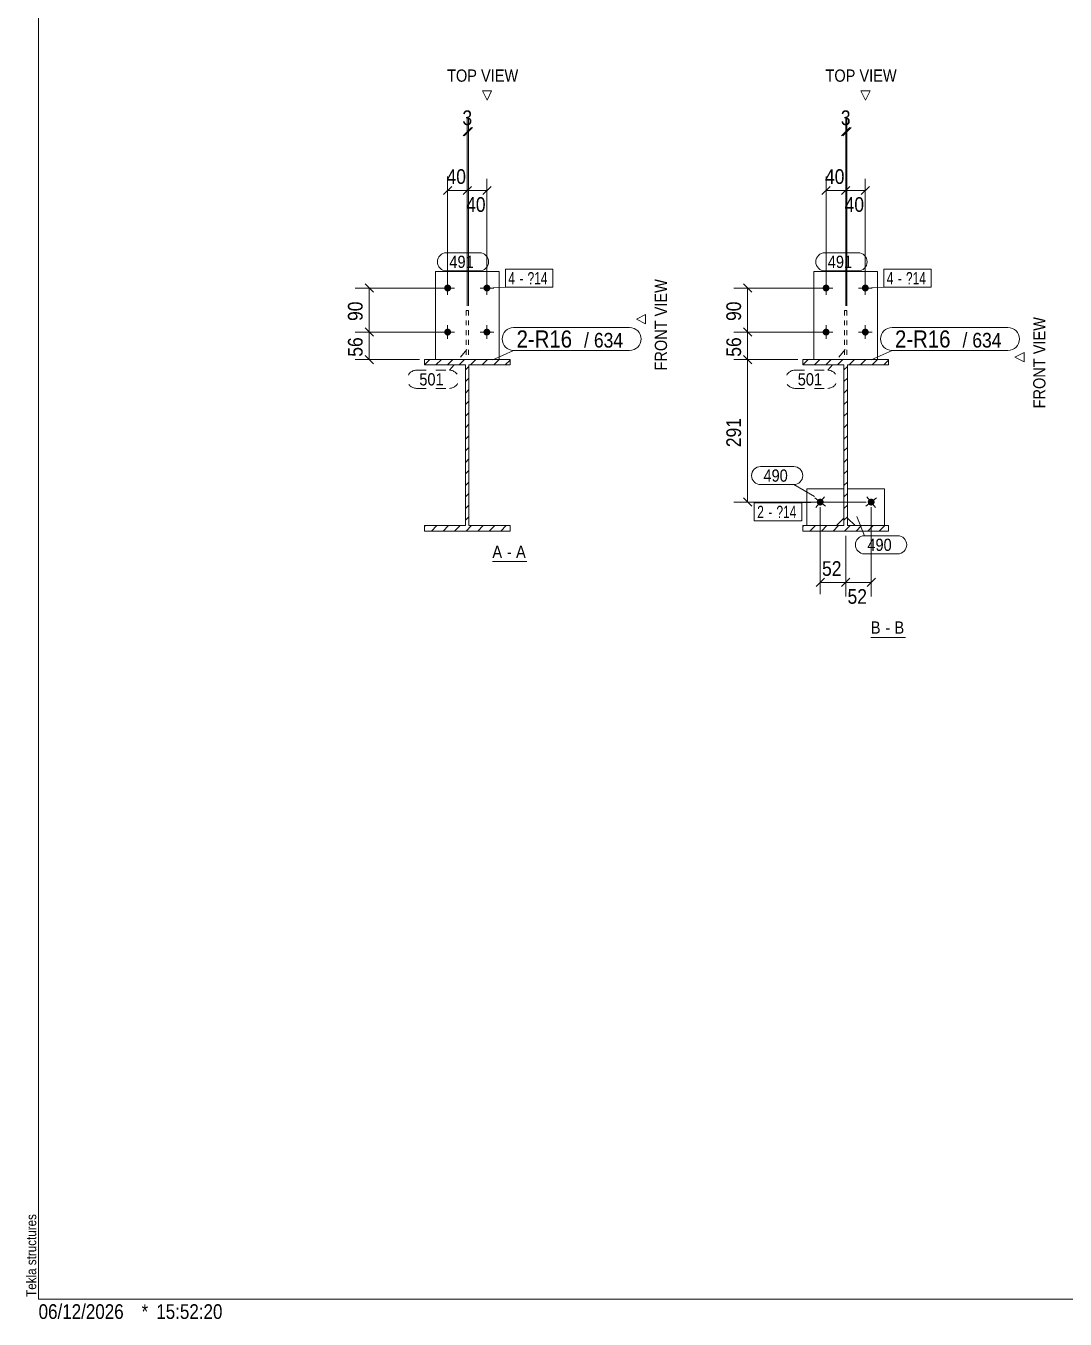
# Model space of a CAD drawing. Header units: millimetres. Extents: x 2 to 1174, y 1 to 825.
# Drawn here: x 2.4 to 214.4, y 1 to 264.9 of the extents above; entities that cross this region are included whole.
import ezdxf

# ---------------------------------------------------------------- set-up
doc = ezdxf.new("R2010")
doc.units = ezdxf.units.MM
for name, pattern in [('XKITLINE00', [0]), ('XKITLINE01', [4, 1, -1, 1, -1]), ('XKITLINE02', [4, 2, -2])]:
    doc.linetypes.add(name, pattern=pattern)
for name, color, linetype, lineweight in [('Bolt', 3, 'Continuous', 0), ('BoltMark', 7, 'Continuous', 0), ('Dimensions', 7, 'Continuous', 0), ('DrawingSheet', 5, 'Continuous', 0), ('OtherObjectType', 7, 'Continuous', 0), ('Part', 2, 'Continuous', 0), ('PartMark', 7, 'Continuous', 0)]:
    doc.layers.add(name, color=color, linetype=linetype, lineweight=lineweight)
doc.styles.add('ARIAL', font='ARIAL.TTF')
doc.styles.add('ARIAL_NARROW', font='ARIALN.TTF')

# ---------------------------------------------------------------- blocks, each defined once
blk = doc.blocks.new('*A1')
at = {"layer": 'Part', "color": 7, "linetype": 'XKITLINE00', "lineweight": 0}
for p, q in [((83.7, 195.72), (84.8, 196.82)), ((83.7, 195.72), (83.7, 195.72)), ((86.06, 195.72), (87.16, 196.82)), ((88.41, 195.72), (89.51, 196.82)), ((90.77, 195.72), (91.87, 196.82)), ((92.1, 194.7), (92.8, 195.4)), ((93.13, 195.72), (94.23, 196.82)), ((95.49, 195.72), (96.59, 196.82)), ((97.84, 195.72), (98.94, 196.82)), ((100.2, 195.72), (101.2, 196.72)), ((92.1, 192.34), (92.8, 193.04)), ((92.1, 189.98), (92.8, 190.68)), ((92.1, 187.62), (92.8, 188.32)), ((92.1, 185.27), (92.8, 185.97)), ((92.1, 182.91), (92.8, 183.61)), ((92.1, 180.55), (92.8, 181.25)), ((92.1, 178.19), (92.8, 178.89)), ((92.1, 175.84), (92.8, 176.54)), ((92.1, 173.48), (92.8, 174.18)), ((92.1, 171.12), (92.8, 171.82)), ((92.1, 168.77), (92.8, 169.47)), ((92.1, 166.41), (92.8, 167.11)), ((92.1, 164.05), (92.8, 164.75)), ((83.7, 162.72), (83.9, 162.92)), ((85.16, 161.82), (86.26, 162.92)), ((87.52, 161.82), (88.62, 162.92)), ((89.87, 161.82), (90.97, 162.92)), ((92.23, 161.82), (93.33, 162.92)), ((94.59, 161.82), (95.69, 162.92)), ((96.95, 161.82), (98.05, 162.92)), ((99.3, 161.82), (100.4, 162.92))]:
    blk.add_line(p, q, dxfattribs=at)
blk = doc.blocks.new('*A2')
at = {"layer": 'Part', "color": 7, "linetype": 'XKITLINE00', "lineweight": 0}
for p, q in [((160.91, 195.72), (162.01, 196.82)), ((160.91, 195.72), (160.91, 195.72)), ((163.27, 195.72), (164.37, 196.82)), ((165.63, 195.72), (166.73, 196.82)), ((167.98, 195.72), (169.08, 196.82)), ((169.31, 194.7), (170.01, 195.4)), ((170.34, 195.72), (171.44, 196.82)), ((172.7, 195.72), (173.8, 196.82)), ((175.06, 195.72), (176.16, 196.82)), ((177.41, 195.72), (178.41, 196.72)), ((169.31, 192.34), (170.01, 193.04)), ((169.31, 189.98), (170.01, 190.68)), ((169.31, 187.62), (170.01, 188.32)), ((169.31, 185.27), (170.01, 185.97)), ((169.31, 182.91), (170.01, 183.61)), ((169.31, 180.55), (170.01, 181.25)), ((169.31, 178.19), (170.01, 178.89)), ((169.31, 175.84), (170.01, 176.54)), ((169.31, 173.48), (170.01, 174.18)), ((169.31, 171.12), (170.01, 171.82)), ((169.31, 168.77), (170.01, 169.47)), ((169.31, 166.41), (170.01, 167.11)), ((169.31, 164.05), (170.01, 164.75)), ((160.91, 162.72), (161.11, 162.92)), ((162.37, 161.82), (163.47, 162.92)), ((164.73, 161.82), (165.83, 162.92)), ((167.09, 161.82), (168.19, 162.92)), ((169.44, 161.82), (170.54, 162.92)), ((171.8, 161.82), (172.9, 162.92)), ((174.16, 161.82), (175.26, 162.92)), ((176.52, 161.82), (177.62, 162.92))]:
    blk.add_line(p, q, dxfattribs=at)
blk = doc.blocks.new('*A135')
at = {"layer": 'Bolt'}
for points in [[(89.15, 211.39), (89.15, 211.36), (89.14, 211.32), (89.14, 211.29), (89.13, 211.25), (89.12, 211.22), (89.11, 211.19), (89.1, 211.16), (89.08, 211.13), (89.07, 211.09), (89.05, 211.06), (89.03, 211.04), (89.01, 211.01), (88.99, 210.98), (88.97, 210.95), (88.94, 210.93), (88.92, 210.91), (88.89, 210.88), (88.87, 210.86), (88.84, 210.84), (88.81, 210.82), (88.78, 210.81), (88.75, 210.79), (88.72, 210.78), (88.69, 210.77), (88.65, 210.75), (88.62, 210.75), (88.59, 210.74), (88.55, 210.73), (88.52, 210.73), (88.48, 210.73), (88.45, 210.72), (88.42, 210.73), (88.38, 210.73), (88.35, 210.73), (88.31, 210.74), (88.28, 210.75), (88.25, 210.75), (88.21, 210.77), (88.18, 210.78), (88.15, 210.79), (88.12, 210.81), (88.09, 210.82), (88.06, 210.84), (88.03, 210.86), (88.01, 210.88), (87.98, 210.91), (87.96, 210.93), (87.93, 210.95), (87.91, 210.98), (87.89, 211.01), (87.87, 211.04), (87.85, 211.06), (87.83, 211.09), (87.82, 211.13), (87.8, 211.16), (87.79, 211.19), (87.78, 211.22), (87.77, 211.25), (87.76, 211.29), (87.76, 211.32), (87.75, 211.36), (87.75, 211.39), (87.75, 211.42), (87.75, 211.46), (87.75, 211.49), (87.76, 211.53), (87.76, 211.56), (87.77, 211.59), (87.78, 211.63), (87.79, 211.66), (87.8, 211.69), (87.82, 211.72), (87.83, 211.75), (87.85, 211.78), (87.87, 211.81), (87.89, 211.84), (87.91, 211.87), (87.93, 211.89), (87.96, 211.92), (87.98, 211.94), (88.01, 211.97), (88.03, 211.99), (88.06, 212.01), (88.09, 212.03), (88.12, 212.04), (88.15, 212.06), (88.18, 212.07), (88.21, 212.08), (88.25, 212.09), (88.28, 212.1), (88.31, 212.11), (88.35, 212.12), (88.38, 212.12), (88.42, 212.12), (88.45, 212.12), (88.48, 212.12), (88.52, 212.12), (88.55, 212.12), (88.59, 212.11), (88.62, 212.1), (88.65, 212.09), (88.69, 212.08), (88.72, 212.07), (88.75, 212.06), (88.78, 212.04), (88.81, 212.03), (88.84, 212.01), (88.87, 211.99), (88.89, 211.97), (88.92, 211.94), (88.94, 211.92), (88.97, 211.89), (88.99, 211.87), (89.01, 211.84), (89.03, 211.81), (89.05, 211.78), (89.07, 211.75), (89.08, 211.72), (89.1, 211.69), (89.11, 211.66), (89.12, 211.63), (89.13, 211.59), (89.14, 211.56), (89.14, 211.53), (89.15, 211.49), (89.15, 211.46), (89.15, 211.42)], [(97.15, 211.39), (97.15, 211.36), (97.14, 211.32), (97.14, 211.29), (97.13, 211.25), (97.12, 211.22), (97.11, 211.19), (97.1, 211.16), (97.08, 211.13), (97.07, 211.09), (97.05, 211.06), (97.03, 211.04), (97.01, 211.01), (96.99, 210.98), (96.97, 210.95), (96.94, 210.93), (96.92, 210.91), (96.89, 210.88), (96.87, 210.86), (96.84, 210.84), (96.81, 210.82), (96.78, 210.81), (96.75, 210.79), (96.72, 210.78), (96.69, 210.77), (96.65, 210.75), (96.62, 210.75), (96.59, 210.74), (96.55, 210.73), (96.52, 210.73), (96.48, 210.73), (96.45, 210.72), (96.42, 210.73), (96.38, 210.73), (96.35, 210.73), (96.31, 210.74), (96.28, 210.75), (96.25, 210.75), (96.21, 210.77), (96.18, 210.78), (96.15, 210.79), (96.12, 210.81), (96.09, 210.82), (96.06, 210.84), (96.03, 210.86), (96.01, 210.88), (95.98, 210.91), (95.96, 210.93), (95.93, 210.95), (95.91, 210.98), (95.89, 211.01), (95.87, 211.04), (95.85, 211.06), (95.83, 211.09), (95.82, 211.13), (95.8, 211.16), (95.79, 211.19), (95.78, 211.22), (95.77, 211.25), (95.76, 211.29), (95.76, 211.32), (95.75, 211.36), (95.75, 211.39), (95.75, 211.42), (95.75, 211.46), (95.75, 211.49), (95.76, 211.53), (95.76, 211.56), (95.77, 211.59), (95.78, 211.63), (95.79, 211.66), (95.8, 211.69), (95.82, 211.72), (95.83, 211.75), (95.85, 211.78), (95.87, 211.81), (95.89, 211.84), (95.91, 211.87), (95.93, 211.89), (95.96, 211.92), (95.98, 211.94), (96.01, 211.97), (96.03, 211.99), (96.06, 212.01), (96.09, 212.03), (96.12, 212.04), (96.15, 212.06), (96.18, 212.07), (96.21, 212.08), (96.25, 212.09), (96.28, 212.1), (96.31, 212.11), (96.35, 212.12), (96.38, 212.12), (96.42, 212.12), (96.45, 212.12), (96.48, 212.12), (96.52, 212.12), (96.55, 212.12), (96.59, 212.11), (96.62, 212.1), (96.65, 212.09), (96.69, 212.08), (96.72, 212.07), (96.75, 212.06), (96.78, 212.04), (96.81, 212.03), (96.84, 212.01), (96.87, 211.99), (96.89, 211.97), (96.92, 211.94), (96.94, 211.92), (96.97, 211.89), (96.99, 211.87), (97.01, 211.84), (97.03, 211.81), (97.05, 211.78), (97.07, 211.75), (97.08, 211.72), (97.1, 211.69), (97.11, 211.66), (97.12, 211.63), (97.13, 211.59), (97.14, 211.56), (97.14, 211.53), (97.15, 211.49), (97.15, 211.46), (97.15, 211.42)], [(89.15, 202.39), (89.15, 202.36), (89.14, 202.32), (89.14, 202.29), (89.13, 202.25), (89.12, 202.22), (89.11, 202.19), (89.1, 202.16), (89.08, 202.13), (89.07, 202.09), (89.05, 202.06), (89.03, 202.04), (89.01, 202.01), (88.99, 201.98), (88.97, 201.95), (88.94, 201.93), (88.92, 201.91), (88.89, 201.88), (88.87, 201.86), (88.84, 201.84), (88.81, 201.82), (88.78, 201.81), (88.75, 201.79), (88.72, 201.78), (88.69, 201.77), (88.65, 201.75), (88.62, 201.75), (88.59, 201.74), (88.55, 201.73), (88.52, 201.73), (88.48, 201.73), (88.45, 201.72), (88.42, 201.73), (88.38, 201.73), (88.35, 201.73), (88.31, 201.74), (88.28, 201.75), (88.25, 201.75), (88.21, 201.77), (88.18, 201.78), (88.15, 201.79), (88.12, 201.81), (88.09, 201.82), (88.06, 201.84), (88.03, 201.86), (88.01, 201.88), (87.98, 201.91), (87.96, 201.93), (87.93, 201.95), (87.91, 201.98), (87.89, 202.01), (87.87, 202.04), (87.85, 202.06), (87.83, 202.09), (87.82, 202.13), (87.8, 202.16), (87.79, 202.19), (87.78, 202.22), (87.77, 202.25), (87.76, 202.29), (87.76, 202.32), (87.75, 202.36), (87.75, 202.39), (87.75, 202.42), (87.75, 202.46), (87.75, 202.49), (87.76, 202.53), (87.76, 202.56), (87.77, 202.59), (87.78, 202.63), (87.79, 202.66), (87.8, 202.69), (87.82, 202.72), (87.83, 202.75), (87.85, 202.78), (87.87, 202.81), (87.89, 202.84), (87.91, 202.87), (87.93, 202.89), (87.96, 202.92), (87.98, 202.94), (88.01, 202.97), (88.03, 202.99), (88.06, 203.01), (88.09, 203.03), (88.12, 203.04), (88.15, 203.06), (88.18, 203.07), (88.21, 203.08), (88.25, 203.09), (88.28, 203.1), (88.31, 203.11), (88.35, 203.12), (88.38, 203.12), (88.42, 203.12), (88.45, 203.12), (88.48, 203.12), (88.52, 203.12), (88.55, 203.12), (88.59, 203.11), (88.62, 203.1), (88.65, 203.09), (88.69, 203.08), (88.72, 203.07), (88.75, 203.06), (88.78, 203.04), (88.81, 203.03), (88.84, 203.01), (88.87, 202.99), (88.89, 202.97), (88.92, 202.94), (88.94, 202.92), (88.97, 202.89), (88.99, 202.87), (89.01, 202.84), (89.03, 202.81), (89.05, 202.78), (89.07, 202.75), (89.08, 202.72), (89.1, 202.69), (89.11, 202.66), (89.12, 202.63), (89.13, 202.59), (89.14, 202.56), (89.14, 202.53), (89.15, 202.49), (89.15, 202.46), (89.15, 202.42)], [(97.15, 202.39), (97.15, 202.36), (97.14, 202.32), (97.14, 202.29), (97.13, 202.25), (97.12, 202.22), (97.11, 202.19), (97.1, 202.16), (97.08, 202.13), (97.07, 202.09), (97.05, 202.06), (97.03, 202.04), (97.01, 202.01), (96.99, 201.98), (96.97, 201.95), (96.94, 201.93), (96.92, 201.91), (96.89, 201.88), (96.87, 201.86), (96.84, 201.84), (96.81, 201.82), (96.78, 201.81), (96.75, 201.79), (96.72, 201.78), (96.69, 201.77), (96.65, 201.75), (96.62, 201.75), (96.59, 201.74), (96.55, 201.73), (96.52, 201.73), (96.48, 201.73), (96.45, 201.72), (96.42, 201.73), (96.38, 201.73), (96.35, 201.73), (96.31, 201.74), (96.28, 201.75), (96.25, 201.75), (96.21, 201.77), (96.18, 201.78), (96.15, 201.79), (96.12, 201.81), (96.09, 201.82), (96.06, 201.84), (96.03, 201.86), (96.01, 201.88), (95.98, 201.91), (95.96, 201.93), (95.93, 201.95), (95.91, 201.98), (95.89, 202.01), (95.87, 202.04), (95.85, 202.06), (95.83, 202.09), (95.82, 202.13), (95.8, 202.16), (95.79, 202.19), (95.78, 202.22), (95.77, 202.25), (95.76, 202.29), (95.76, 202.32), (95.75, 202.36), (95.75, 202.39), (95.75, 202.42), (95.75, 202.46), (95.75, 202.49), (95.76, 202.53), (95.76, 202.56), (95.77, 202.59), (95.78, 202.63), (95.79, 202.66), (95.8, 202.69), (95.82, 202.72), (95.83, 202.75), (95.85, 202.78), (95.87, 202.81), (95.89, 202.84), (95.91, 202.87), (95.93, 202.89), (95.96, 202.92), (95.98, 202.94), (96.01, 202.97), (96.03, 202.99), (96.06, 203.01), (96.09, 203.03), (96.12, 203.04), (96.15, 203.06), (96.18, 203.07), (96.21, 203.08), (96.25, 203.09), (96.28, 203.1), (96.31, 203.11), (96.35, 203.12), (96.38, 203.12), (96.42, 203.12), (96.45, 203.12), (96.48, 203.12), (96.52, 203.12), (96.55, 203.12), (96.59, 203.11), (96.62, 203.1), (96.65, 203.09), (96.69, 203.08), (96.72, 203.07), (96.75, 203.06), (96.78, 203.04), (96.81, 203.03), (96.84, 203.01), (96.87, 202.99), (96.89, 202.97), (96.92, 202.94), (96.94, 202.92), (96.97, 202.89), (96.99, 202.87), (97.01, 202.84), (97.03, 202.81), (97.05, 202.78), (97.07, 202.75), (97.08, 202.72), (97.1, 202.69), (97.11, 202.66), (97.12, 202.63), (97.13, 202.59), (97.14, 202.56), (97.14, 202.53), (97.15, 202.49), (97.15, 202.46), (97.15, 202.42)]]:
    blk.add_hatch(color=3, dxfattribs=at).paths.add_polyline_path(points, flags=17)
at = {"layer": 'Bolt', "color": 3, "linetype": 'XKITLINE00', "lineweight": 0}
for p, q in [((89.85, 211.42), (87.05, 211.42)), ((88.45, 212.82), (88.45, 210.02)), ((97.85, 211.42), (95.05, 211.42)), ((96.45, 212.82), (96.45, 210.02)), ((88.45, 203.82), (88.45, 201.02)), ((96.45, 203.82), (96.45, 201.02)), ((89.85, 202.42), (87.05, 202.42)), ((97.85, 202.42), (95.05, 202.42))]:
    blk.add_line(p, q, dxfattribs=at)
blk = doc.blocks.new('*A136')
at = {"layer": 'Part', "color": 2, "linetype": 'XKITLINE00', "lineweight": 0}
for p, q in [((83.7, 195.72), (83.7, 196.82)), ((83.7, 196.82), (101.2, 196.82)), ((92.1, 195.72), (83.7, 195.72)), ((92.1, 162.92), (92.1, 195.72)), ((101.2, 195.72), (92.8, 195.72)), ((92.8, 195.72), (92.8, 162.92)), ((101.2, 196.82), (101.2, 195.72)), ((83.7, 161.82), (83.7, 162.92)), ((83.7, 162.92), (92.1, 162.92)), ((101.2, 161.82), (83.7, 161.82)), ((92.8, 162.92), (101.2, 162.92)), ((101.2, 162.92), (101.2, 161.82))]:
    blk.add_line(p, q, dxfattribs=at)
blk = doc.blocks.new('*A137')
at = {"layer": 'Part', "color": 2, "linetype": 'XKITLINE00', "lineweight": 0}
for p, q in [((85.95, 214.82), (85.95, 196.82)), ((85.95, 214.82), (98.95, 214.82)), ((98.95, 214.82), (98.95, 196.82)), ((85.95, 196.82), (98.95, 196.82))]:
    blk.add_line(p, q, dxfattribs=at)
blk = doc.blocks.new('*A138')
at = {"layer": 'Part', "color": 7, "linetype": 'XKITLINE01', "lineweight": 0}
for p, q in [((92.7, 206.82), (92.2, 206.82)), ((92.2, 206.82), (92.2, 196.82)), ((92.7, 206.82), (92.7, 196.82)), ((92.7, 196.82), (92.2, 196.82))]:
    blk.add_line(p, q, dxfattribs=at)
blk = doc.blocks.new('*A139')
at = {"layer": 'Bolt'}
for points in [[(166.36, 211.39), (166.36, 211.36), (166.35, 211.32), (166.35, 211.29), (166.34, 211.25), (166.33, 211.22), (166.32, 211.19), (166.31, 211.16), (166.29, 211.13), (166.28, 211.09), (166.26, 211.06), (166.24, 211.04), (166.22, 211.01), (166.2, 210.98), (166.18, 210.95), (166.16, 210.93), (166.13, 210.91), (166.11, 210.88), (166.08, 210.86), (166.05, 210.84), (166.02, 210.82), (165.99, 210.81), (165.96, 210.79), (165.93, 210.78), (165.9, 210.77), (165.86, 210.75), (165.83, 210.75), (165.8, 210.74), (165.76, 210.73), (165.73, 210.73), (165.7, 210.73), (165.66, 210.72), (165.63, 210.73), (165.59, 210.73), (165.56, 210.73), (165.53, 210.74), (165.49, 210.75), (165.46, 210.75), (165.43, 210.77), (165.39, 210.78), (165.36, 210.79), (165.33, 210.81), (165.3, 210.82), (165.27, 210.84), (165.24, 210.86), (165.22, 210.88), (165.19, 210.91), (165.17, 210.93), (165.14, 210.95), (165.12, 210.98), (165.1, 211.01), (165.08, 211.04), (165.06, 211.06), (165.04, 211.09), (165.03, 211.13), (165.02, 211.16), (165, 211.19), (164.99, 211.22), (164.98, 211.25), (164.98, 211.29), (164.97, 211.32), (164.97, 211.36), (164.96, 211.39), (164.96, 211.42), (164.96, 211.46), (164.97, 211.49), (164.97, 211.53), (164.98, 211.56), (164.98, 211.59), (164.99, 211.63), (165, 211.66), (165.02, 211.69), (165.03, 211.72), (165.04, 211.75), (165.06, 211.78), (165.08, 211.81), (165.1, 211.84), (165.12, 211.87), (165.14, 211.89), (165.17, 211.92), (165.19, 211.94), (165.22, 211.97), (165.24, 211.99), (165.27, 212.01), (165.3, 212.03), (165.33, 212.04), (165.36, 212.06), (165.39, 212.07), (165.43, 212.08), (165.46, 212.09), (165.49, 212.1), (165.53, 212.11), (165.56, 212.12), (165.59, 212.12), (165.63, 212.12), (165.66, 212.12), (165.7, 212.12), (165.73, 212.12), (165.76, 212.12), (165.8, 212.11), (165.83, 212.1), (165.86, 212.09), (165.9, 212.08), (165.93, 212.07), (165.96, 212.06), (165.99, 212.04), (166.02, 212.03), (166.05, 212.01), (166.08, 211.99), (166.11, 211.97), (166.13, 211.94), (166.16, 211.92), (166.18, 211.89), (166.2, 211.87), (166.22, 211.84), (166.24, 211.81), (166.26, 211.78), (166.28, 211.75), (166.29, 211.72), (166.31, 211.69), (166.32, 211.66), (166.33, 211.63), (166.34, 211.59), (166.35, 211.56), (166.35, 211.53), (166.36, 211.49), (166.36, 211.46), (166.36, 211.42)], [(174.36, 211.39), (174.36, 211.36), (174.35, 211.32), (174.35, 211.29), (174.34, 211.25), (174.33, 211.22), (174.32, 211.19), (174.31, 211.16), (174.29, 211.13), (174.28, 211.09), (174.26, 211.06), (174.24, 211.04), (174.22, 211.01), (174.2, 210.98), (174.18, 210.95), (174.16, 210.93), (174.13, 210.91), (174.11, 210.88), (174.08, 210.86), (174.05, 210.84), (174.02, 210.82), (173.99, 210.81), (173.96, 210.79), (173.93, 210.78), (173.9, 210.77), (173.86, 210.75), (173.83, 210.75), (173.8, 210.74), (173.76, 210.73), (173.73, 210.73), (173.7, 210.73), (173.66, 210.72), (173.63, 210.73), (173.59, 210.73), (173.56, 210.73), (173.53, 210.74), (173.49, 210.75), (173.46, 210.75), (173.43, 210.77), (173.39, 210.78), (173.36, 210.79), (173.33, 210.81), (173.3, 210.82), (173.27, 210.84), (173.24, 210.86), (173.22, 210.88), (173.19, 210.91), (173.17, 210.93), (173.14, 210.95), (173.12, 210.98), (173.1, 211.01), (173.08, 211.04), (173.06, 211.06), (173.04, 211.09), (173.03, 211.13), (173.02, 211.16), (173, 211.19), (172.99, 211.22), (172.98, 211.25), (172.98, 211.29), (172.97, 211.32), (172.97, 211.36), (172.96, 211.39), (172.96, 211.42), (172.96, 211.46), (172.97, 211.49), (172.97, 211.53), (172.98, 211.56), (172.98, 211.59), (172.99, 211.63), (173, 211.66), (173.02, 211.69), (173.03, 211.72), (173.04, 211.75), (173.06, 211.78), (173.08, 211.81), (173.1, 211.84), (173.12, 211.87), (173.14, 211.89), (173.17, 211.92), (173.19, 211.94), (173.22, 211.97), (173.24, 211.99), (173.27, 212.01), (173.3, 212.03), (173.33, 212.04), (173.36, 212.06), (173.39, 212.07), (173.43, 212.08), (173.46, 212.09), (173.49, 212.1), (173.53, 212.11), (173.56, 212.12), (173.59, 212.12), (173.63, 212.12), (173.66, 212.12), (173.7, 212.12), (173.73, 212.12), (173.76, 212.12), (173.8, 212.11), (173.83, 212.1), (173.86, 212.09), (173.9, 212.08), (173.93, 212.07), (173.96, 212.06), (173.99, 212.04), (174.02, 212.03), (174.05, 212.01), (174.08, 211.99), (174.11, 211.97), (174.13, 211.94), (174.16, 211.92), (174.18, 211.89), (174.2, 211.87), (174.22, 211.84), (174.24, 211.81), (174.26, 211.78), (174.28, 211.75), (174.29, 211.72), (174.31, 211.69), (174.32, 211.66), (174.33, 211.63), (174.34, 211.59), (174.35, 211.56), (174.35, 211.53), (174.36, 211.49), (174.36, 211.46), (174.36, 211.42)], [(166.36, 202.39), (166.36, 202.36), (166.35, 202.32), (166.35, 202.29), (166.34, 202.25), (166.33, 202.22), (166.32, 202.19), (166.31, 202.16), (166.29, 202.13), (166.28, 202.09), (166.26, 202.06), (166.24, 202.04), (166.22, 202.01), (166.2, 201.98), (166.18, 201.95), (166.16, 201.93), (166.13, 201.91), (166.11, 201.88), (166.08, 201.86), (166.05, 201.84), (166.02, 201.82), (165.99, 201.81), (165.96, 201.79), (165.93, 201.78), (165.9, 201.77), (165.86, 201.75), (165.83, 201.75), (165.8, 201.74), (165.76, 201.73), (165.73, 201.73), (165.7, 201.73), (165.66, 201.72), (165.63, 201.73), (165.59, 201.73), (165.56, 201.73), (165.53, 201.74), (165.49, 201.75), (165.46, 201.75), (165.43, 201.77), (165.39, 201.78), (165.36, 201.79), (165.33, 201.81), (165.3, 201.82), (165.27, 201.84), (165.24, 201.86), (165.22, 201.88), (165.19, 201.91), (165.17, 201.93), (165.14, 201.95), (165.12, 201.98), (165.1, 202.01), (165.08, 202.04), (165.06, 202.06), (165.04, 202.09), (165.03, 202.13), (165.02, 202.16), (165, 202.19), (164.99, 202.22), (164.98, 202.25), (164.98, 202.29), (164.97, 202.32), (164.97, 202.36), (164.96, 202.39), (164.96, 202.42), (164.96, 202.46), (164.97, 202.49), (164.97, 202.53), (164.98, 202.56), (164.98, 202.59), (164.99, 202.63), (165, 202.66), (165.02, 202.69), (165.03, 202.72), (165.04, 202.75), (165.06, 202.78), (165.08, 202.81), (165.1, 202.84), (165.12, 202.87), (165.14, 202.89), (165.17, 202.92), (165.19, 202.94), (165.22, 202.97), (165.24, 202.99), (165.27, 203.01), (165.3, 203.03), (165.33, 203.04), (165.36, 203.06), (165.39, 203.07), (165.43, 203.08), (165.46, 203.09), (165.49, 203.1), (165.53, 203.11), (165.56, 203.12), (165.59, 203.12), (165.63, 203.12), (165.66, 203.12), (165.7, 203.12), (165.73, 203.12), (165.76, 203.12), (165.8, 203.11), (165.83, 203.1), (165.86, 203.09), (165.9, 203.08), (165.93, 203.07), (165.96, 203.06), (165.99, 203.04), (166.02, 203.03), (166.05, 203.01), (166.08, 202.99), (166.11, 202.97), (166.13, 202.94), (166.16, 202.92), (166.18, 202.89), (166.2, 202.87), (166.22, 202.84), (166.24, 202.81), (166.26, 202.78), (166.28, 202.75), (166.29, 202.72), (166.31, 202.69), (166.32, 202.66), (166.33, 202.63), (166.34, 202.59), (166.35, 202.56), (166.35, 202.53), (166.36, 202.49), (166.36, 202.46), (166.36, 202.42)], [(174.36, 202.39), (174.36, 202.36), (174.35, 202.32), (174.35, 202.29), (174.34, 202.25), (174.33, 202.22), (174.32, 202.19), (174.31, 202.16), (174.29, 202.13), (174.28, 202.09), (174.26, 202.06), (174.24, 202.04), (174.22, 202.01), (174.2, 201.98), (174.18, 201.95), (174.16, 201.93), (174.13, 201.91), (174.11, 201.88), (174.08, 201.86), (174.05, 201.84), (174.02, 201.82), (173.99, 201.81), (173.96, 201.79), (173.93, 201.78), (173.9, 201.77), (173.86, 201.75), (173.83, 201.75), (173.8, 201.74), (173.76, 201.73), (173.73, 201.73), (173.7, 201.73), (173.66, 201.72), (173.63, 201.73), (173.59, 201.73), (173.56, 201.73), (173.53, 201.74), (173.49, 201.75), (173.46, 201.75), (173.43, 201.77), (173.39, 201.78), (173.36, 201.79), (173.33, 201.81), (173.3, 201.82), (173.27, 201.84), (173.24, 201.86), (173.22, 201.88), (173.19, 201.91), (173.17, 201.93), (173.14, 201.95), (173.12, 201.98), (173.1, 202.01), (173.08, 202.04), (173.06, 202.06), (173.04, 202.09), (173.03, 202.13), (173.02, 202.16), (173, 202.19), (172.99, 202.22), (172.98, 202.25), (172.98, 202.29), (172.97, 202.32), (172.97, 202.36), (172.96, 202.39), (172.96, 202.42), (172.96, 202.46), (172.97, 202.49), (172.97, 202.53), (172.98, 202.56), (172.98, 202.59), (172.99, 202.63), (173, 202.66), (173.02, 202.69), (173.03, 202.72), (173.04, 202.75), (173.06, 202.78), (173.08, 202.81), (173.1, 202.84), (173.12, 202.87), (173.14, 202.89), (173.17, 202.92), (173.19, 202.94), (173.22, 202.97), (173.24, 202.99), (173.27, 203.01), (173.3, 203.03), (173.33, 203.04), (173.36, 203.06), (173.39, 203.07), (173.43, 203.08), (173.46, 203.09), (173.49, 203.1), (173.53, 203.11), (173.56, 203.12), (173.59, 203.12), (173.63, 203.12), (173.66, 203.12), (173.7, 203.12), (173.73, 203.12), (173.76, 203.12), (173.8, 203.11), (173.83, 203.1), (173.86, 203.09), (173.9, 203.08), (173.93, 203.07), (173.96, 203.06), (173.99, 203.04), (174.02, 203.03), (174.05, 203.01), (174.08, 202.99), (174.11, 202.97), (174.13, 202.94), (174.16, 202.92), (174.18, 202.89), (174.2, 202.87), (174.22, 202.84), (174.24, 202.81), (174.26, 202.78), (174.28, 202.75), (174.29, 202.72), (174.31, 202.69), (174.32, 202.66), (174.33, 202.63), (174.34, 202.59), (174.35, 202.56), (174.35, 202.53), (174.36, 202.49), (174.36, 202.46), (174.36, 202.42)]]:
    blk.add_hatch(color=3, dxfattribs=at).paths.add_polyline_path(points, flags=17)
at = {"layer": 'Bolt', "color": 3, "linetype": 'XKITLINE00', "lineweight": 0}
for p, q in [((167.06, 211.42), (164.26, 211.42)), ((165.66, 212.82), (165.66, 210.02)), ((175.06, 211.42), (172.26, 211.42)), ((173.66, 212.82), (173.66, 210.02)), ((165.66, 203.82), (165.66, 201.02)), ((173.66, 203.82), (173.66, 201.02)), ((167.06, 202.42), (164.26, 202.42)), ((175.06, 202.42), (172.26, 202.42))]:
    blk.add_line(p, q, dxfattribs=at)
blk = doc.blocks.new('*A140')
at = {"layer": 'Bolt'}
blk.add_hatch(color=3, dxfattribs=at).paths.add_polyline_path([(174.46, 168.3), (174.49, 168.32), (174.52, 168.33), (174.55, 168.35), (174.58, 168.37), (174.61, 168.38), (174.64, 168.39), (174.68, 168.4), (174.71, 168.41), (174.74, 168.41), (174.78, 168.42), (174.81, 168.42), (174.85, 168.42), (174.88, 168.42), (174.91, 168.42), (174.95, 168.42), (174.98, 168.41), (175.02, 168.41), (175.05, 168.4), (175.08, 168.39), (175.11, 168.38), (175.15, 168.36), (175.18, 168.35), (175.21, 168.33), (175.24, 168.32), (175.27, 168.3), (175.29, 168.28), (175.32, 168.25), (175.35, 168.23), (175.37, 168.21), (175.39, 168.18), (175.41, 168.15), (175.43, 168.13), (175.45, 168.1), (175.47, 168.07), (175.49, 168.04), (175.5, 168.01), (175.52, 167.98), (175.53, 167.94), (175.54, 167.91), (175.54, 167.88), (175.55, 167.84), (175.56, 167.81), (175.56, 167.78), (175.56, 167.74), (175.56, 167.71), (175.56, 167.67), (175.56, 167.64), (175.55, 167.6), (175.54, 167.57), (175.54, 167.54), (175.53, 167.5), (175.51, 167.47), (175.5, 167.44), (175.49, 167.41), (175.47, 167.38), (175.45, 167.35), (175.43, 167.32), (175.41, 167.29), (175.39, 167.27), (175.37, 167.24), (175.34, 167.22), (175.32, 167.19), (175.29, 167.17), (175.26, 167.15), (175.24, 167.13), (175.21, 167.12), (175.18, 167.1), (175.14, 167.08), (175.11, 167.07), (175.08, 167.06), (175.05, 167.05), (175.01, 167.04), (174.98, 167.03), (174.95, 167.03), (174.91, 167.03), (174.88, 167.03), (174.84, 167.03), (174.81, 167.03), (174.77, 167.03), (174.74, 167.04), (174.71, 167.04), (174.67, 167.05), (174.64, 167.06), (174.61, 167.07), (174.58, 167.09), (174.55, 167.1), (174.52, 167.12), (174.49, 167.13), (174.46, 167.15), (174.43, 167.17), (174.4, 167.2), (174.38, 167.22), (174.35, 167.24), (174.33, 167.27), (174.31, 167.3), (174.29, 167.32), (174.27, 167.35), (174.25, 167.38), (174.24, 167.41), (174.22, 167.44), (174.21, 167.47), (174.2, 167.51), (174.19, 167.54), (174.18, 167.57), (174.17, 167.61), (174.17, 167.64), (174.16, 167.67), (174.16, 167.71), (174.16, 167.74), (174.16, 167.78), (174.17, 167.81), (174.17, 167.85), (174.18, 167.88), (174.19, 167.91), (174.2, 167.95), (174.21, 167.98), (174.22, 168.01), (174.24, 168.04), (174.25, 168.07), (174.27, 168.1), (174.29, 168.13), (174.31, 168.16), (174.33, 168.18), (174.36, 168.21), (174.38, 168.23), (174.41, 168.26), (174.43, 168.28)], flags=17)
at = {"layer": 'Bolt', "color": 3, "linetype": 'XKITLINE00', "lineweight": 0}
for p, q in [((173.76, 166.87), (175.97, 168.58)), ((174, 168.83), (175.72, 166.62))]:
    blk.add_line(p, q, dxfattribs=at)
blk = doc.blocks.new('*A141')
at = {"layer": 'Bolt'}
blk.add_hatch(color=3, dxfattribs=at).paths.add_polyline_path([(164.01, 167.19), (163.98, 167.22), (163.96, 167.24), (163.93, 167.27), (163.91, 167.29), (163.89, 167.32), (163.87, 167.35), (163.85, 167.38), (163.84, 167.41), (163.82, 167.44), (163.81, 167.47), (163.8, 167.5), (163.79, 167.54), (163.78, 167.57), (163.77, 167.6), (163.77, 167.64), (163.76, 167.67), (163.76, 167.71), (163.76, 167.74), (163.76, 167.78), (163.77, 167.81), (163.77, 167.84), (163.78, 167.88), (163.79, 167.91), (163.8, 167.94), (163.81, 167.98), (163.82, 168.01), (163.84, 168.04), (163.85, 168.07), (163.87, 168.1), (163.89, 168.13), (163.91, 168.15), (163.93, 168.18), (163.95, 168.21), (163.98, 168.23), (164, 168.25), (164.03, 168.28), (164.06, 168.3), (164.09, 168.32), (164.12, 168.33), (164.15, 168.35), (164.18, 168.36), (164.21, 168.38), (164.24, 168.39), (164.27, 168.4), (164.31, 168.41), (164.34, 168.41), (164.37, 168.42), (164.41, 168.42), (164.44, 168.42), (164.48, 168.42), (164.51, 168.42), (164.55, 168.42), (164.58, 168.41), (164.61, 168.41), (164.65, 168.4), (164.68, 168.39), (164.71, 168.38), (164.74, 168.37), (164.78, 168.35), (164.81, 168.33), (164.84, 168.32), (164.86, 168.3), (164.89, 168.28), (164.92, 168.26), (164.94, 168.23), (164.97, 168.21), (164.99, 168.18), (165.01, 168.16), (165.03, 168.13), (165.05, 168.1), (165.07, 168.07), (165.09, 168.04), (165.1, 168.01), (165.11, 167.98), (165.13, 167.95), (165.14, 167.91), (165.14, 167.88), (165.15, 167.85), (165.16, 167.81), (165.16, 167.78), (165.16, 167.74), (165.16, 167.71), (165.16, 167.67), (165.16, 167.64), (165.15, 167.61), (165.14, 167.57), (165.14, 167.54), (165.13, 167.51), (165.12, 167.47), (165.1, 167.44), (165.09, 167.41), (165.07, 167.38), (165.05, 167.35), (165.03, 167.32), (165.01, 167.3), (164.99, 167.27), (164.97, 167.24), (164.95, 167.22), (164.92, 167.2), (164.89, 167.17), (164.87, 167.15), (164.84, 167.13), (164.81, 167.12), (164.78, 167.1), (164.75, 167.09), (164.71, 167.07), (164.68, 167.06), (164.65, 167.05), (164.62, 167.04), (164.58, 167.04), (164.55, 167.03), (164.51, 167.03), (164.48, 167.03), (164.45, 167.03), (164.41, 167.03), (164.38, 167.03), (164.34, 167.03), (164.31, 167.04), (164.28, 167.05), (164.24, 167.06), (164.21, 167.07), (164.18, 167.08), (164.15, 167.1), (164.12, 167.12), (164.09, 167.13), (164.06, 167.15), (164.03, 167.17)], flags=17)
at = {"layer": 'Bolt', "color": 3, "linetype": 'XKITLINE00', "lineweight": 0}
for p, q in [((165.57, 166.87), (163.36, 168.58)), ((163.6, 166.62), (165.32, 168.83))]:
    blk.add_line(p, q, dxfattribs=at)
blk = doc.blocks.new('*A142')
at = {"layer": 'Part', "color": 2, "linetype": 'XKITLINE00', "lineweight": 0}
for p, q in [((160.91, 195.72), (160.91, 196.82)), ((160.91, 196.82), (178.41, 196.82)), ((169.31, 195.72), (160.91, 195.72)), ((169.31, 162.92), (169.31, 195.72)), ((178.41, 195.72), (170.01, 195.72)), ((170.01, 195.72), (170.01, 162.92)), ((178.41, 196.82), (178.41, 195.72)), ((160.91, 161.82), (160.91, 162.92)), ((160.91, 162.92), (169.31, 162.92)), ((178.41, 161.82), (160.91, 161.82)), ((170.01, 162.92), (178.41, 162.92)), ((178.41, 162.92), (178.41, 161.82))]:
    blk.add_line(p, q, dxfattribs=at)
blk = doc.blocks.new('*A143')
at = {"layer": 'Part', "color": 2, "linetype": 'XKITLINE00', "lineweight": 0}
for p, q in [((163.16, 196.82), (163.16, 214.82)), ((163.16, 214.82), (176.16, 214.82)), ((176.16, 196.82), (176.16, 214.82))]:
    blk.add_line(p, q, dxfattribs=at)
at = {"layer": 'Part', "color": 7, "linetype": 'XKITLINE01', "lineweight": 0}
blk.add_line((163.16, 196.82), (176.16, 196.82), dxfattribs=at)
blk = doc.blocks.new('*A144')
at = {"layer": 'Part', "color": 7, "linetype": 'XKITLINE01', "lineweight": 0}
for p, q in [((169.91, 206.82), (169.41, 206.82)), ((169.41, 206.82), (169.41, 196.82)), ((169.91, 206.82), (169.91, 196.82)), ((169.91, 196.82), (169.41, 196.82))]:
    blk.add_line(p, q, dxfattribs=at)
blk = doc.blocks.new('*A145')
at = {"layer": 'Part', "color": 2, "linetype": 'XKITLINE00', "lineweight": 0}
for p, q in [((170.06, 164.42), (170.06, 170.42)), ((170.06, 170.42), (177.56, 170.42)), ((177.56, 170.42), (177.56, 162.92)), ((171.56, 162.92), (170.06, 164.42))]:
    blk.add_line(p, q, dxfattribs=at)
at = {"layer": 'Part', "color": 7, "linetype": 'XKITLINE01', "lineweight": 0}
blk.add_line((177.56, 162.92), (171.56, 162.92), dxfattribs=at)
blk = doc.blocks.new('*A146')
at = {"layer": 'Part', "color": 2, "linetype": 'XKITLINE00', "lineweight": 0}
for p, q in [((169.26, 170.42), (161.76, 170.42)), ((161.76, 170.42), (161.76, 162.92)), ((169.26, 164.42), (169.26, 170.42)), ((167.76, 162.92), (169.26, 164.42))]:
    blk.add_line(p, q, dxfattribs=at)
at = {"layer": 'Part', "color": 7, "linetype": 'XKITLINE01', "lineweight": 0}
blk.add_line((161.76, 162.92), (167.76, 162.92), dxfattribs=at)
blk = doc.blocks.new('*A183')
at = {"layer": 'DrawingSheet', "color": 5, "linetype": 'XKITLINE00', "lineweight": 0}
for p, q in [((5, 825), (5, 5)), ((5, 5), (1174, 5))]:
    blk.add_line(p, q, dxfattribs=at)
at = {"layer": 'DrawingSheet', "color": 5, "style": 'ARIAL', "width": 0.85}
blk.add_text('Tekla structures', height=2, rotation=90, dxfattribs=at).set_placement((4.5, 5.5))
blk = doc.blocks.new('*A190')
at = {"layer": 'OtherObjectType', "color": 7, "style": 'ARIAL_NARROW', "width": 1.008832}
for s, p in [('06/12/2026', (4.99, 1)), ('*', (26, 1)), ('15:52:20', (29, 1))]:
    blk.add_text(s, height=3, dxfattribs=at).set_placement(p)
blk = doc.blocks.new('*A306')
at = {"layer": 'Dimensions', "color": 7, "linetype": 'XKITLINE00', "lineweight": 0}
for p, q in [((92.45, 207.82), (92.44, 246.17)), ((92.7, 207.82), (92.69, 246.17)), ((93.29, 244.17), (91.6, 242.48)), ((93.54, 244.17), (91.85, 242.48)), ((92.44, 243.32), (92.69, 243.32))]:
    blk.add_line(p, q, dxfattribs=at)
at = {"layer": 'Dimensions', "color": 3}
for p in [(92.44, 243.32), (92.69, 243.32)]:
    blk.add_point(p, dxfattribs=at)
at = {"layer": 'Dimensions', "color": 3, "style": 'ARIAL', "width": 0.85}
blk.add_text('3', height=3, rotation=0.0057, dxfattribs=at).set_placement((91.46, 244.67))
blk = doc.blocks.new('*A307')
at = {"layer": 'Dimensions', "color": 7, "linetype": 'XKITLINE00', "lineweight": 0}
for p, q in [((88.45, 212.42), (88.45, 234.17)), ((92.45, 212.42), (92.45, 234.17)), ((89.3, 232.17), (87.6, 230.48)), ((88.45, 231.32), (92.45, 231.32)), ((93.3, 232.17), (91.6, 230.48))]:
    blk.add_line(p, q, dxfattribs=at)
at = {"layer": 'Dimensions', "color": 3}
for p in [(88.45, 231.32), (92.45, 231.32)]:
    blk.add_point(p, dxfattribs=at)
at = {"layer": 'Dimensions', "color": 3, "style": 'ARIAL', "width": 0.85}
blk.add_text('40', height=3, dxfattribs=at).set_placement((88.22, 232.67))
blk = doc.blocks.new('*A308')
at = {"layer": 'Dimensions', "color": 7, "linetype": 'XKITLINE00', "lineweight": 0}
for p, q in [((92.45, 212.42), (92.45, 233.72)), ((96.45, 212.42), (96.45, 233.72)), ((93.3, 232.17), (91.6, 230.48)), ((92.45, 231.32), (96.45, 231.32)), ((97.3, 232.17), (95.6, 230.48))]:
    blk.add_line(p, q, dxfattribs=at)
at = {"layer": 'Dimensions', "color": 3}
for p in [(92.45, 231.32), (96.45, 231.32)]:
    blk.add_point(p, dxfattribs=at)
at = {"layer": 'Dimensions', "color": 3, "style": 'ARIAL', "width": 0.85}
blk.add_text('40', height=3, dxfattribs=at).set_placement((92.22, 226.97))
blk = doc.blocks.new('*A309')
at = {"layer": 'Dimensions', "color": 7, "linetype": 'XKITLINE00', "lineweight": 0}
for p, q in [((71.6, 203.27), (73.3, 201.58)), ((87.45, 202.42), (69.6, 202.42)), ((72.45, 196.82), (72.45, 202.42)), ((82.7, 196.82), (69.6, 196.82)), ((71.6, 197.67), (73.3, 195.97))]:
    blk.add_line(p, q, dxfattribs=at)
at = {"layer": 'Dimensions', "color": 3}
for p in [(72.45, 202.42), (72.45, 196.82)]:
    blk.add_point(p, dxfattribs=at)
at = {"layer": 'Dimensions', "color": 3, "style": 'ARIAL', "width": 0.85}
blk.add_text('56', height=3, rotation=90.0002, dxfattribs=at).set_placement((71.1, 197.4))
blk = doc.blocks.new('*A310')
at = {"layer": 'Dimensions', "color": 7, "linetype": 'XKITLINE00', "lineweight": 0}
for p, q in [((87.45, 211.42), (69.6, 211.42)), ((71.6, 212.27), (73.3, 210.58)), ((72.45, 202.42), (72.45, 211.42)), ((71.6, 203.27), (73.3, 201.58)), ((87.45, 202.42), (69.6, 202.42))]:
    blk.add_line(p, q, dxfattribs=at)
at = {"layer": 'Dimensions', "color": 3}
for p in [(72.45, 211.42), (72.45, 202.42)]:
    blk.add_point(p, dxfattribs=at)
at = {"layer": 'Dimensions', "color": 3, "style": 'ARIAL', "width": 0.85}
blk.add_text('90', height=3, rotation=90.0002, dxfattribs=at).set_placement((71.1, 204.7))
blk = doc.blocks.new('*A311')
at = {"layer": 'BoltMark', "color": 7, "linetype": 'XKITLINE00', "lineweight": 0}
for p, q in [((100.22, 215.27), (109.91, 215.27)), ((100.22, 211.57), (100.22, 215.27)), ((109.91, 211.57), (109.91, 215.27)), ((96.45, 211.42), (100.22, 211.57)), ((100.22, 211.57), (109.91, 211.57))]:
    blk.add_line(p, q, dxfattribs=at)
at = {"layer": 'BoltMark', "color": 3, "style": 'ARIAL_NARROW', "width": 0.85}
for s, p in [('4', (100.82, 212.17)), ('?14', (104.75, 212.17)), ('-', (103.09, 212.17))]:
    blk.add_text(s, height=2.5, dxfattribs=at).set_placement(p)
blk = doc.blocks.new('*A312')
at = {"layer": 'PartMark', "color": 7, "linetype": 'XKITLINE00', "lineweight": 0}
for p, q in [((88.2, 218.62), (94.96, 218.62)), ((88.2, 214.92), (94.96, 214.92))]:
    blk.add_line(p, q, dxfattribs=at)
for centre, start, end in [((88.2, 216.77), 90, 270), ((94.96, 216.77), 270, 90)]:
    blk.add_arc(centre, 1.85, start, end, dxfattribs=at)
at = {"layer": 'PartMark', "color": 3, "style": 'ARIAL', "width": 0.85}
blk.add_text('491', height=2.5, dxfattribs=at).set_placement((88.8, 215.52))
blk = doc.blocks.new('*A313')
at = {"layer": 'PartMark', "color": 7, "linetype": 'XKITLINE02', "lineweight": 0}
for p, q in [((92.33, 198.85), (88.83, 194.64)), ((82.07, 194.64), (88.83, 194.64)), ((82.07, 190.94), (88.83, 190.94))]:
    blk.add_line(p, q, dxfattribs=at)
for centre, start, end in [((82.07, 192.79), 90, 270), ((88.83, 192.79), 270, 90)]:
    blk.add_arc(centre, 1.85, start, end, dxfattribs=at)
at = {"layer": 'PartMark', "color": 3, "style": 'ARIAL', "width": 0.85}
blk.add_text('501', height=2.5, dxfattribs=at).set_placement((82.67, 191.54))
blk = doc.blocks.new('*A314')
at = {"layer": 'PartMark', "color": 7, "linetype": 'XKITLINE00', "lineweight": 0}
for p, q in [((101.91, 203.37), (125.56, 203.37)), ((97.67, 196.78), (101.91, 198.67)), ((101.91, 198.67), (125.56, 198.67))]:
    blk.add_line(p, q, dxfattribs=at)
for centre, start, end in [((101.91, 201.02), 90, 270), ((125.56, 201.02), 270, 90)]:
    blk.add_arc(centre, 2.35, start, end, dxfattribs=at)
at = {"layer": 'PartMark', "color": 1, "style": 'ARIAL', "width": 0.85}
blk.add_text('2-R16', height=3.5, dxfattribs=at).set_placement((102.51, 199.27))
at = {"layer": 'PartMark', "color": 3, "style": 'ARIAL', "width": 0.85}
for s, p in [('/', (116.27, 199.27)), ('634', (118.29, 199.27))]:
    blk.add_text(s, height=3, dxfattribs=at).set_placement(p)
blk = doc.blocks.new('*A315')
at = {"layer": 'OtherObjectType', "color": 7, "linetype": 'XKITLINE00', "lineweight": 0}
for p, q in [((96.48, 249.78), (95.54, 251.65)), ((95.54, 251.65), (97.42, 251.65)), ((97.42, 251.65), (96.48, 249.78)), ((96.48, 249.78), (96.48, 249.78)), ((126.96, 205.05), (128.84, 205.99)), ((128.84, 205.99), (128.84, 204.11)), ((128.84, 204.11), (126.96, 205.05)), ((126.96, 205.05), (126.96, 205.05)), ((97.58, 155.57), (104.63, 155.57))]:
    blk.add_line(p, q, dxfattribs=at)
at = {"layer": 'OtherObjectType', "color": 7, "style": 'ARIAL', "width": 0.85}
for s, p in [('TOP VIEW', (88.33, 253.53)), ('A', (97.58, 156.32)), ('A', (102.41, 156.32)), ('-', (100.55, 156.32))]:
    blk.add_text(s, height=2.5, dxfattribs=at).set_placement(p)
blk.add_text('FRONT VIEW', height=2.5, rotation=90, dxfattribs=at).set_placement((133.21, 194.59))
blk = doc.blocks.new('*A316')
at = {"layer": 'Dimensions', "color": 7, "linetype": 'XKITLINE00', "lineweight": 0}
for p, q in [((169.66, 207.82), (169.66, 246.17)), ((169.91, 207.82), (169.91, 246.17)), ((170.5, 244.17), (168.81, 242.48)), ((170.75, 244.17), (169.06, 242.48)), ((169.66, 243.32), (169.91, 243.32))]:
    blk.add_line(p, q, dxfattribs=at)
at = {"layer": 'Dimensions', "color": 3}
for p in [(169.66, 243.32), (169.91, 243.32)]:
    blk.add_point(p, dxfattribs=at)
at = {"layer": 'Dimensions', "color": 3, "style": 'ARIAL', "width": 0.85}
blk.add_text('3', height=3, rotation=0.0057, dxfattribs=at).set_placement((168.67, 244.67))
blk = doc.blocks.new('*A317')
at = {"layer": 'Dimensions', "color": 7, "linetype": 'XKITLINE00', "lineweight": 0}
for p, q in [((164.46, 166.72), (164.46, 148.92)), ((169.66, 160.82), (169.66, 148.92)), ((165.31, 152.17), (163.61, 150.48)), ((164.46, 151.32), (169.66, 151.32)), ((170.51, 152.17), (168.81, 150.48))]:
    blk.add_line(p, q, dxfattribs=at)
at = {"layer": 'Dimensions', "color": 3}
for p in [(164.46, 151.32), (169.66, 151.32)]:
    blk.add_point(p, dxfattribs=at)
at = {"layer": 'Dimensions', "color": 3, "style": 'ARIAL', "width": 0.85}
blk.add_text('52', height=3, dxfattribs=at).set_placement((164.84, 152.67))
blk = doc.blocks.new('*A318')
at = {"layer": 'Dimensions', "color": 7, "linetype": 'XKITLINE00', "lineweight": 0}
for p, q in [((174.86, 166.72), (174.86, 148.47)), ((169.66, 160.82), (169.66, 148.47)), ((170.51, 152.17), (168.81, 150.48)), ((169.66, 151.32), (174.86, 151.32)), ((175.71, 152.17), (174.01, 150.48))]:
    blk.add_line(p, q, dxfattribs=at)
at = {"layer": 'Dimensions', "color": 3}
for p in [(169.66, 151.32), (174.86, 151.32)]:
    blk.add_point(p, dxfattribs=at)
at = {"layer": 'Dimensions', "color": 3, "style": 'ARIAL', "width": 0.85}
blk.add_text('52', height=3, dxfattribs=at).set_placement((170.04, 146.97))
blk = doc.blocks.new('*A319')
at = {"layer": 'Dimensions', "color": 7, "linetype": 'XKITLINE00', "lineweight": 0}
for p, q in [((165.66, 212.42), (165.66, 234.17)), ((169.66, 212.42), (169.66, 234.17)), ((166.51, 232.17), (164.81, 230.48)), ((165.66, 231.32), (169.66, 231.32)), ((170.51, 232.17), (168.81, 230.48))]:
    blk.add_line(p, q, dxfattribs=at)
at = {"layer": 'Dimensions', "color": 3}
for p in [(165.66, 231.32), (169.66, 231.32)]:
    blk.add_point(p, dxfattribs=at)
at = {"layer": 'Dimensions', "color": 3, "style": 'ARIAL', "width": 0.85}
blk.add_text('40', height=3, dxfattribs=at).set_placement((165.44, 232.67))
blk = doc.blocks.new('*A320')
at = {"layer": 'Dimensions', "color": 7, "linetype": 'XKITLINE00', "lineweight": 0}
for p, q in [((169.66, 212.42), (169.66, 233.72)), ((173.66, 212.42), (173.66, 233.72)), ((170.51, 232.17), (168.81, 230.48)), ((169.66, 231.32), (173.66, 231.32)), ((174.51, 232.17), (172.81, 230.48))]:
    blk.add_line(p, q, dxfattribs=at)
at = {"layer": 'Dimensions', "color": 3}
for p in [(169.66, 231.32), (173.66, 231.32)]:
    blk.add_point(p, dxfattribs=at)
at = {"layer": 'Dimensions', "color": 3, "style": 'ARIAL', "width": 0.85}
blk.add_text('40', height=3, dxfattribs=at).set_placement((169.44, 226.97))
blk = doc.blocks.new('*A321')
at = {"layer": 'Dimensions', "color": 7, "linetype": 'XKITLINE00', "lineweight": 0}
for p, q in [((159.91, 196.82), (146.81, 196.82)), ((148.81, 197.67), (150.51, 195.97)), ((149.66, 167.72), (149.66, 196.82)), ((173.86, 167.72), (146.81, 167.72)), ((148.81, 168.57), (150.51, 166.88))]:
    blk.add_line(p, q, dxfattribs=at)
at = {"layer": 'Dimensions', "color": 3}
for p in [(149.66, 196.82), (149.66, 167.72)]:
    blk.add_point(p, dxfattribs=at)
at = {"layer": 'Dimensions', "color": 3, "style": 'ARIAL', "width": 0.85}
blk.add_text('291', height=3, rotation=90.0002, dxfattribs=at).set_placement((148.31, 178.94))
blk = doc.blocks.new('*A322')
at = {"layer": 'Dimensions', "color": 7, "linetype": 'XKITLINE00', "lineweight": 0}
for p, q in [((148.81, 203.27), (150.51, 201.58)), ((164.66, 202.42), (146.81, 202.42)), ((149.66, 196.82), (149.66, 202.42)), ((159.91, 196.82), (146.81, 196.82)), ((148.81, 197.67), (150.51, 195.97))]:
    blk.add_line(p, q, dxfattribs=at)
at = {"layer": 'Dimensions', "color": 3}
for p in [(149.66, 202.42), (149.66, 196.82)]:
    blk.add_point(p, dxfattribs=at)
at = {"layer": 'Dimensions', "color": 3, "style": 'ARIAL', "width": 0.85}
blk.add_text('56', height=3, rotation=90.0002, dxfattribs=at).set_placement((148.31, 197.4))
blk = doc.blocks.new('*A323')
at = {"layer": 'Dimensions', "color": 7, "linetype": 'XKITLINE00', "lineweight": 0}
for p, q in [((164.66, 211.42), (146.81, 211.42)), ((148.81, 212.27), (150.51, 210.58)), ((149.66, 202.42), (149.66, 211.42)), ((148.81, 203.27), (150.51, 201.58)), ((164.66, 202.42), (146.81, 202.42))]:
    blk.add_line(p, q, dxfattribs=at)
at = {"layer": 'Dimensions', "color": 3}
for p in [(149.66, 211.42), (149.66, 202.42)]:
    blk.add_point(p, dxfattribs=at)
at = {"layer": 'Dimensions', "color": 3, "style": 'ARIAL', "width": 0.85}
blk.add_text('90', height=3, rotation=90.0002, dxfattribs=at).set_placement((148.31, 204.7))
blk = doc.blocks.new('*A324')
at = {"layer": 'BoltMark', "color": 7, "linetype": 'XKITLINE00', "lineweight": 0}
for p, q in [((177.43, 215.27), (187.12, 215.27)), ((177.43, 211.57), (177.43, 215.27)), ((187.12, 211.57), (187.12, 215.27)), ((173.66, 211.42), (177.43, 211.57)), ((177.43, 211.57), (187.12, 211.57))]:
    blk.add_line(p, q, dxfattribs=at)
at = {"layer": 'BoltMark', "color": 3, "style": 'ARIAL_NARROW', "width": 0.85}
for s, p in [('4', (178.03, 212.17)), ('?14', (181.96, 212.17)), ('-', (180.3, 212.17))]:
    blk.add_text(s, height=2.5, dxfattribs=at).set_placement(p)
blk = doc.blocks.new('*A325')
at = {"layer": 'BoltMark', "color": 7, "linetype": 'XKITLINE00', "lineweight": 0}
for p, q in [((151.01, 167.57), (160.69, 167.57)), ((151.01, 163.87), (151.01, 167.57)), ((164.46, 167.72), (160.69, 167.57)), ((160.69, 163.87), (160.69, 167.57)), ((151.01, 163.87), (160.69, 163.87))]:
    blk.add_line(p, q, dxfattribs=at)
at = {"layer": 'BoltMark', "color": 3, "style": 'ARIAL_NARROW', "width": 0.85}
for s, p in [('2', (151.61, 164.47)), ('?14', (155.53, 164.47)), ('-', (153.88, 164.47))]:
    blk.add_text(s, height=2.5, dxfattribs=at).set_placement(p)
blk = doc.blocks.new('*A326')
at = {"layer": 'PartMark', "color": 7, "linetype": 'XKITLINE00', "lineweight": 0}
for p, q in [((179.12, 203.37), (202.77, 203.37)), ((174.88, 196.78), (179.12, 198.67)), ((179.12, 198.67), (202.77, 198.67))]:
    blk.add_line(p, q, dxfattribs=at)
for centre, start, end in [((179.12, 201.02), 90, 270), ((202.77, 201.02), 270, 90)]:
    blk.add_arc(centre, 2.35, start, end, dxfattribs=at)
at = {"layer": 'PartMark', "color": 1, "style": 'ARIAL', "width": 0.85}
blk.add_text('2-R16', height=3.5, dxfattribs=at).set_placement((179.72, 199.27))
at = {"layer": 'PartMark', "color": 3, "style": 'ARIAL', "width": 0.85}
for s, p in [('/', (193.49, 199.27)), ('634', (195.5, 199.27))]:
    blk.add_text(s, height=3, dxfattribs=at).set_placement(p)
blk = doc.blocks.new('*A327')
at = {"layer": 'PartMark', "color": 7, "linetype": 'XKITLINE00', "lineweight": 0}
for p, q in [((165.41, 218.62), (172.17, 218.62)), ((165.41, 214.92), (172.17, 214.92))]:
    blk.add_line(p, q, dxfattribs=at)
for centre, start, end in [((165.41, 216.77), 90, 270), ((172.17, 216.77), 270, 90)]:
    blk.add_arc(centre, 1.85, start, end, dxfattribs=at)
at = {"layer": 'PartMark', "color": 3, "style": 'ARIAL', "width": 0.85}
blk.add_text('491', height=2.5, dxfattribs=at).set_placement((166.01, 215.52))
blk = doc.blocks.new('*A328')
at = {"layer": 'PartMark', "color": 7, "linetype": 'XKITLINE02', "lineweight": 0}
for p, q in [((169.54, 198.85), (166.04, 194.64)), ((159.28, 194.64), (166.04, 194.64)), ((159.28, 190.94), (166.04, 190.94))]:
    blk.add_line(p, q, dxfattribs=at)
for centre, start, end in [((159.28, 192.79), 90, 270), ((166.04, 192.79), 270, 90)]:
    blk.add_arc(centre, 1.85, start, end, dxfattribs=at)
at = {"layer": 'PartMark', "color": 3, "style": 'ARIAL', "width": 0.85}
blk.add_text('501', height=2.5, dxfattribs=at).set_placement((159.88, 191.54))
blk = doc.blocks.new('*A329')
at = {"layer": 'PartMark', "color": 7, "linetype": 'XKITLINE00', "lineweight": 0}
for p, q in [((171.94, 164.8), (173.49, 160.86)), ((173.49, 160.86), (180.26, 160.86)), ((173.49, 157.16), (180.26, 157.16))]:
    blk.add_line(p, q, dxfattribs=at)
for centre, start, end in [((173.49, 159.01), 90, 270), ((180.26, 159.01), 270, 90)]:
    blk.add_arc(centre, 1.85, start, end, dxfattribs=at)
at = {"layer": 'PartMark', "color": 3, "style": 'ARIAL', "width": 0.85}
blk.add_text('490', height=2.5, dxfattribs=at).set_placement((174.09, 157.76))
blk = doc.blocks.new('*A330')
at = {"layer": 'PartMark', "color": 7, "linetype": 'XKITLINE00', "lineweight": 0}
for p, q in [((152.29, 174.99), (159.05, 174.99)), ((152.29, 171.29), (159.05, 171.29)), ((163.29, 168.9), (159.05, 171.29))]:
    blk.add_line(p, q, dxfattribs=at)
for centre, start, end in [((152.29, 173.14), 90, 270), ((159.05, 173.14), 270, 90)]:
    blk.add_arc(centre, 1.85, start, end, dxfattribs=at)
at = {"layer": 'PartMark', "color": 3, "style": 'ARIAL', "width": 0.85}
blk.add_text('490', height=2.5, dxfattribs=at).set_placement((152.89, 171.89))
blk = doc.blocks.new('*A331')
at = {"layer": 'OtherObjectType', "color": 7, "linetype": 'XKITLINE00', "lineweight": 0}
for p, q in [((173.69, 249.78), (172.76, 251.65)), ((172.76, 251.65), (174.63, 251.65)), ((174.63, 251.65), (173.69, 249.78)), ((173.69, 249.78), (173.69, 249.78)), ((204.17, 197.32), (206.05, 198.26)), ((206.05, 198.26), (206.05, 196.39)), ((206.05, 196.39), (204.17, 197.32)), ((204.17, 197.32), (204.17, 197.32)), ((174.79, 140.12), (181.85, 140.12))]:
    blk.add_line(p, q, dxfattribs=at)
at = {"layer": 'OtherObjectType', "color": 7, "style": 'ARIAL', "width": 0.85}
for s, p in [('TOP VIEW', (165.54, 253.53)), ('B', (174.79, 140.87)), ('B', (179.62, 140.87)), ('-', (177.76, 140.87))]:
    blk.add_text(s, height=2.5, dxfattribs=at).set_placement(p)
blk.add_text('FRONT VIEW', height=2.5, rotation=90, dxfattribs=at).set_placement((210.42, 186.86))

msp = doc.modelspace()

# ---------------------------------------------------------------- block references
at = {"lineweight": 0}
for name in ['*A183', '*A306', '*A316', '*A307', '*A319', '*A308', '*A320', '*A312', '*A327', '*A137', '*A311', '*A143', '*A324', '*A310', '*A135', '*A323', '*A139', '*A138', '*A144', '*A309', '*A314', '*A322', '*A326', '*A313', '*A328', '*A1', '*A136', '*A321', '*A2', '*A142', '*A330', '*A146', '*A145', '*A325', '*A141', '*A317', '*A318', '*A140', '*A329', '*A190']:
    msp.add_blockref(name, (0, 0), dxfattribs=at)
at = {"layer": 'OtherObjectType', "lineweight": 0}
for name in ['*A315', '*A331']:
    msp.add_blockref(name, (0, 0), dxfattribs=at)

doc.saveas('drawing.dxf')
